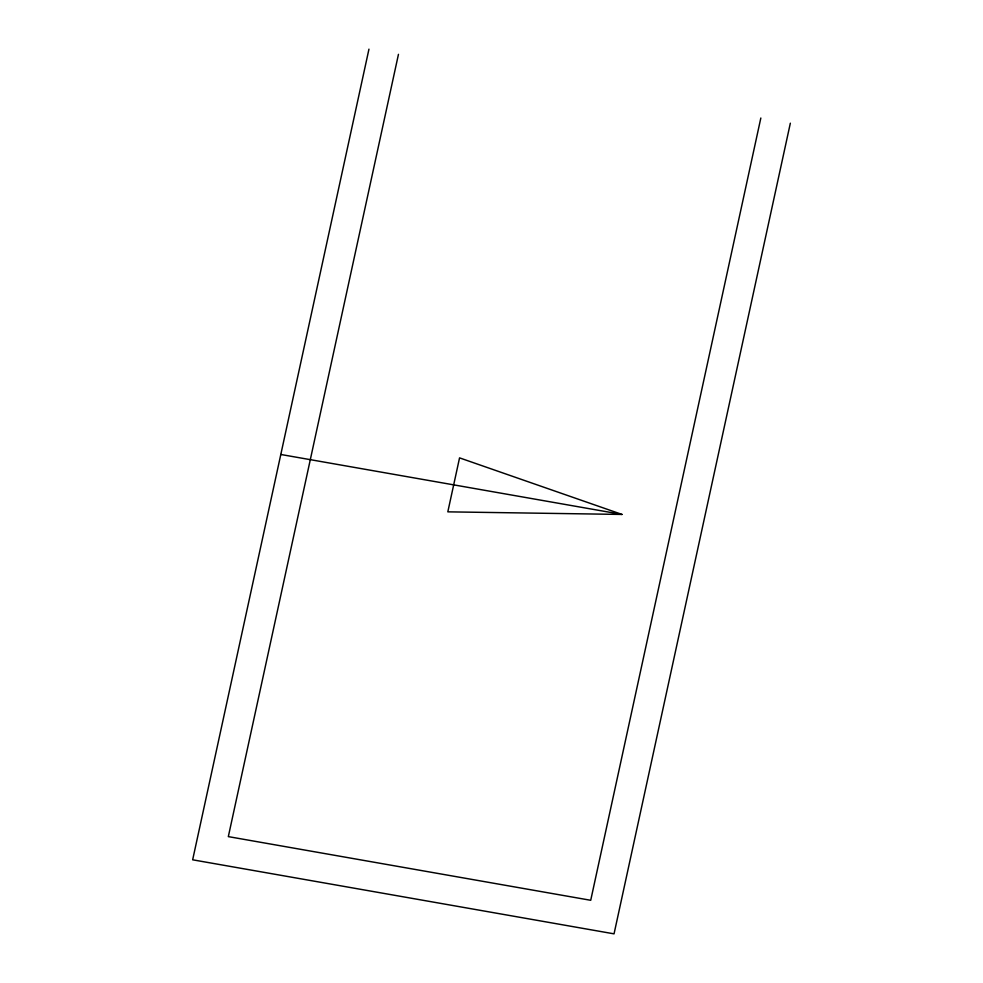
<?xml version="1.0" encoding="UTF-8"?>
<svg xmlns="http://www.w3.org/2000/svg" width="983" height="983" viewBox="0 0 983 983"><rect width="100%" height="100%" fill="white"/><g stroke="black" fill="none" stroke-linecap="round" stroke-linejoin="round"><path stroke-width="1.47" d="M368.957 49.15L192.656 859.806L614.043 933.85L790.344 123.194M398.459 54.335L228.326 836.619L590.722 900.293L760.842 118.009M622.03 514.441L447.818 511.848L459.553 457.869L622.03 514.441L280.806 454.478"/></g></svg>
